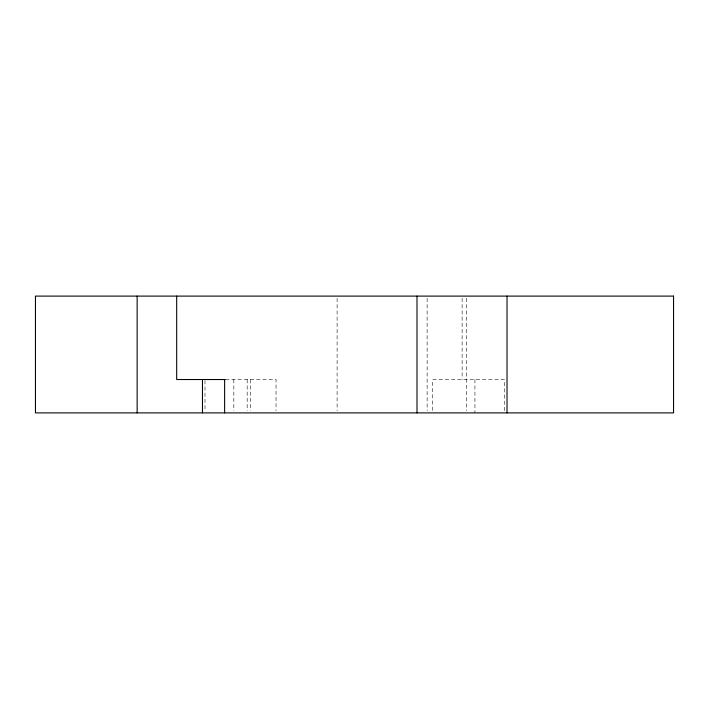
<?xml version="1.0" encoding="UTF-8"?>
<svg xmlns="http://www.w3.org/2000/svg" width="709" height="709" viewBox="0 0 709 709"><rect width="100%" height="100%" fill="white"/><g stroke="black" fill="none" stroke-linecap="round" stroke-linejoin="round"><path stroke-width="0.53" stroke-dasharray="3.54 2.66" d="M225.551 379.528L276.031 379.528L276.031 410.741M504.312 410.741L504.312 379.528L432.738 379.528L432.738 410.741M474.933 379.528L474.933 412.895M466.469 298.312L466.469 410.688M462.117 298.303L462.117 379.528M427.128 298.312L427.128 410.688M337.103 298.312L337.103 410.688M250.401 379.528L250.401 410.741M247.184 379.528L247.184 410.741M233.837 379.528L233.837 410.741M204.99 380.6L204.99 410.741"/><path stroke-width="1.06" d="M225.347 379.528L176.683 379.528L176.683 296.105M507.024 296.105L507.024 412.895M416.998 296.105L416.998 412.895M224.62 379.528L224.62 412.895M202.464 379.528L202.464 412.895M137.138 296.105L137.138 412.895M673.55 296.105L35.45 296.105L35.45 412.895L673.55 412.895L673.55 296.105"/></g></svg>
